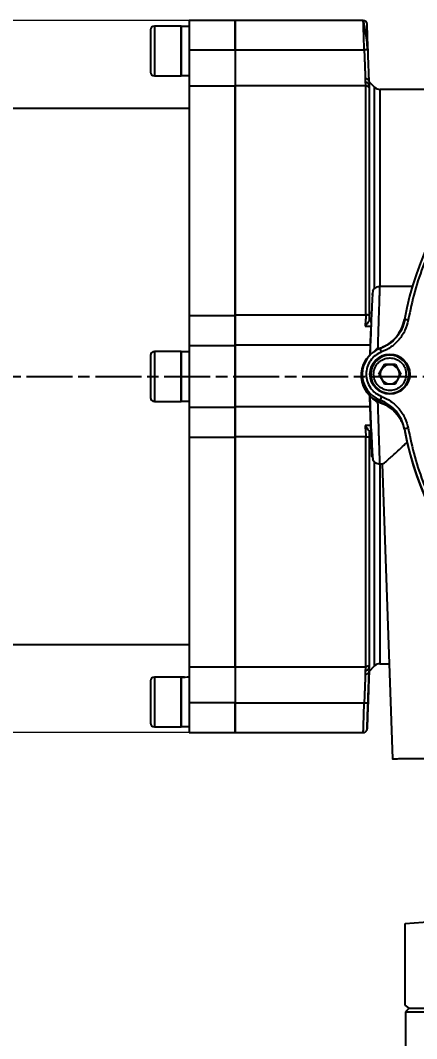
# Model space of a CAD drawing. Header units: millimetres. Extents: x 2016 to 4452, y 736 to 2459.
# Drawn here: x 3469 to 3572.5, y 2050 to 2315.9 of the extents above; entities that cross this region are included whole.
import ezdxf

# ---------------------------------------------------------------- set-up
doc = ezdxf.new("R2010")
doc.units = ezdxf.units.MM
doc.linetypes.add('AM_ISO08W050', pattern=[18, 12, -1.5, 3, -1.5])
doc.layers.add('AM_5', color=3, linetype='Continuous', lineweight=25)
doc.layers.add('AM_7', color=4, linetype='AM_ISO08W050', lineweight=25)
doc.styles.add('SLDTEXTSTYLE1', font='txt.shx', dxfattribs={"width": 0.7, "bigfont": 'gbcbig.shx'})
doc.dimstyles.new('SLDDIMSTYLE12$0', dxfattribs={"dimtxt": 12, "dimasz": 10, "dimexe": 0, "dimexo": 0.0625, "dimgap": 0.875, "dimtad": 1, "dimdec": 1, "dimlfac": 1.8, "dimrnd": 1e-09, "dimzin": 12, "dimdsep": 46, "dimtxsty": 'SLDTEXTSTYLE1', "dimcen": 0.09, "dimdle": 8.16, "dimclrd": 3, "dimclre": 3, "dimadec": 0, "dimazin": 3, "dimtfac": 1, "dimtdec": 1, "dimtofl": 0, "dimtmove": 0, "dimatfit": 3, "dimfxl": 0, "dimfrac": 2, "dimtolj": 1, "dimlwd": 5, "dimlwe": 5, "dimarcsym": 0})

# ---------------------------------------------------------------- blocks, each defined once
blk = doc.blocks.new('*D61')
at = {"layer": 'AM_5', "color": 3, "lineweight": 5, "transparency": 16777216}
blk.add_line((3513, 2315.93), (3343.79, 2315.93), dxfattribs=at)
at = {"layer": 'AM_5', "color": 3, "linetype": 'Continuous', "lineweight": 5, "transparency": 16777216}
for p, q in [((3343.79, 2305.93), (3343.79, 2139.93)), ((3513, 2129.93), (3343.79, 2129.93))]:
    blk.add_line(p, q, dxfattribs=at)
at = {"layer": 'AM_5', "color": 3, "transparency": 16777216}
for points in [[(3342.13, 2305.93), (3345.46, 2305.93), (3343.79, 2315.93)], [(3342.13, 2139.93), (3345.46, 2139.93), (3343.79, 2129.93)]]:
    blk.add_solid(points, dxfattribs=at)
at = {"layer": 'Defpoints', "color": 0, "transparency": 16777216}
for p in [(3513.07, 2315.93), (3343.79, 2129.93), (3513.07, 2129.93)]:
    blk.add_point(p, dxfattribs=at)
at = {"layer": 'AM_5', "color": 0, "transparency": 16777216, "insert": (3336.92, 2222.93), "char_height": 12, "attachment_point": 5, "rotation": 90, "style": 'SLDTEXTSTYLE1'}
blk.add_mtext('\\A1;186', dxfattribs=at)

msp = doc.modelspace()

# ---------------------------------------------------------------- linework, layer by layer
at = {"color": 7, "linetype": 'Continuous', "lineweight": 25}
for p, q in [((3510.967, 2314.428), (3503.967, 2314.428)), ((3503.967, 2314.428), (3503.967, 2307.928)), ((3510.967, 2314.428), (3510.967, 2307.928)), ((3513.067, 2314.368), (3510.967, 2314.368)), ((3510.967, 2301.488), (3510.967, 2314.368)), ((3525.067, 2315.928), (3513.067, 2315.928)), ((3513.067, 2315.928), (3513.067, 2308.209)), ((3525.067, 2308.209), (3525.067, 2315.928)), ((3558.543, 2315.908), (3525.067, 2315.908)), ((3558.732, 2315.071), (3558.506, 2315.768)), ((3503.967, 2307.928), (3503.967, 2301.428)), ((3510.967, 2307.928), (3510.967, 2301.428)), ((3513.067, 2308.209), (3525.067, 2308.209)), ((3513.067, 2308.209), (3513.067, 2298.773)), ((3525.067, 2308.209), (3525.067, 2298.773)), ((3525.067, 2308.206), (3558.779, 2308.205)), ((3503.967, 2301.428), (3510.967, 2301.428)), ((3525.067, 2298.773), (3513.067, 2298.773)), ((3559.201, 2298.787), (3525.067, 2298.787)), ((3559.067, 2299.746), (3559.201, 2298.787)), ((3560.068, 2298.788), (3559.998, 2299.185)), ((3560.067, 2299.925), (3560.067, 2298.863)), ((3561.482, 2298.494), (3560.067, 2299.908)), ((3560.067, 2298.863), (3560.067, 2298.297)), ((3576.032, 2297.908), (3562.896, 2297.908)), ((3513.067, 2292.928), (3372.067, 2292.929)), ((3571.328, 2246.386), (3562.812, 2246.386)), ((3560.661, 2240.095), (3560.635, 2239.347)), ((3560.661, 2240.104), (3560.661, 2240.095)), ((3513.067, 2238.861), (3525.067, 2238.861)), ((3513.067, 2238.861), (3513.067, 2230.923)), ((3525.067, 2239.014), (3559.201, 2239.003)), ((3525.067, 2238.861), (3525.067, 2231.274)), ((3560.051, 2237.416), (3560.067, 2237.443)), ((3560.567, 2237.416), (3560.051, 2237.416)), ((3560.067, 2238.899), (3560.067, 2237.443)), ((3560.067, 2237.443), (3560.546, 2237.807)), ((3560.581, 2237.795), (3560.553, 2237.001)), ((3560.581, 2237.808), (3560.581, 2237.795)), ((3559.073, 2236.067), (3560.571, 2236.067)), ((3560.461, 2234.38), (3560.254, 2228.46)), ((3560.489, 2235.166), (3560.461, 2234.38)), ((3560.489, 2235.184), (3560.489, 2235.166)), ((3510.967, 2229.428), (3503.967, 2229.428)), ((3503.967, 2229.428), (3503.967, 2216.428)), ((3510.967, 2229.428), (3510.967, 2216.428)), ((3513.067, 2229.368), (3510.967, 2229.368)), ((3510.967, 2216.488), (3510.967, 2229.368)), ((3525.067, 2230.923), (3513.067, 2230.923)), ((3513.067, 2230.923), (3513.067, 2214.933)), ((3560.346, 2231.086), (3525.067, 2231.086)), ((3525.067, 2214.933), (3525.067, 2230.923)), ((3562.294, 2230.194), (3562.822, 2230.349)), ((3562.77, 2230.14), (3563.002, 2230.267)), ((3562.822, 2230.349), (3563.549, 2230.58)), ((3564.046, 2226.015), (3562.603, 2223.515)), ((3563.325, 2224.758), (3564.046, 2226.008)), ((3566.933, 2226.015), (3564.046, 2226.015)), ((3564.046, 2226.008), (3564.046, 2226.015)), ((3564.046, 2226.008), (3565.49, 2226.008)), ((3565.49, 2226.008), (3566.933, 2226.008)), ((3568.376, 2223.515), (3566.933, 2226.015)), ((3566.933, 2226.008), (3566.933, 2226.015)), ((3566.933, 2226.008), (3567.655, 2224.758)), ((3558.29, 2223.517), (3558.29, 2223.483)), ((3560.49, 2223.513), (3560.49, 2223.502)), ((3562.603, 2223.515), (3564.046, 2221.015)), ((3562.605, 2223.512), (3563.325, 2224.758)), ((3566.933, 2221.015), (3568.376, 2223.515)), ((3567.655, 2224.758), (3568.375, 2223.512)), ((3570.49, 2223.502), (3570.49, 2223.513)), ((3558.067, 2223.219), (3558.067, 2223.146)), ((3564.046, 2221.015), (3566.933, 2221.015)), ((3503.967, 2216.428), (3510.967, 2216.428)), ((3510.967, 2216.488), (3513.067, 2216.488)), ((3562.847, 2216.012), (3562.29, 2216.171)), ((3562.886, 2216.142), (3562.847, 2216.012)), ((3563.484, 2215.818), (3562.847, 2216.012)), ((3562.958, 2216.743), (3562.958, 2216.777)), ((3563.002, 2216.099), (3563.002, 2216.171)), ((3513.067, 2214.933), (3525.067, 2214.933)), ((3513.067, 2214.933), (3513.067, 2206.995)), ((3525.067, 2215.096), (3560.345, 2215.095)), ((3525.067, 2214.933), (3525.067, 2206.995)), ((3560.345, 2215.095), (3560.349, 2214.959)), ((3560.52, 2210.078), (3559.073, 2210.078)), ((3568.508, 2211.171), (3568.399, 2211.419)), ((3560.067, 2208.697), (3560.051, 2208.724)), ((3560.051, 2208.724), (3560.567, 2208.724)), ((3560.067, 2208.697), (3560.067, 2207.239)), ((3560.582, 2208.302), (3560.067, 2208.697)), ((3560.57, 2208.724), (3560.631, 2208.724)), ((3569.28, 2209.204), (3569.28, 2209.171)), ((3525.067, 2206.995), (3513.067, 2206.995)), ((3559.201, 2207.137), (3525.067, 2207.134)), ((3562.8, 2200.095), (3563.576, 2200.095)), ((3563.508, 2200.14), (3566.198, 2123.091)), ((3372.067, 2152.929), (3513.067, 2152.928)), ((3513.067, 2147.084), (3513.066, 2137.648)), ((3513.067, 2147.084), (3525.066, 2147.084)), ((3525.066, 2147.084), (3525.066, 2137.648)), ((3525.066, 2147.098), (3559.2, 2147.098)), ((3559.2, 2147.098), (3559.066, 2146.127)), ((3559.99, 2146.671), (3560.066, 2147.008)), ((3559.998, 2146.687), (3560.067, 2147.085)), ((3560.066, 2147.587), (3560.066, 2147.008)), ((3560.066, 2145.908), (3561.481, 2147.322)), ((3560.066, 2147.008), (3560.066, 2145.939)), ((3562.895, 2147.908), (3565.332, 2147.908)), ((3510.966, 2144.428), (3503.966, 2144.428)), ((3503.966, 2144.428), (3503.966, 2131.428)), ((3510.966, 2144.428), (3510.966, 2131.428)), ((3510.966, 2131.49), (3510.966, 2144.253)), ((3559.066, 2146.127), (3559.066, 2145.165)), ((3560.066, 2145.939), (3560.066, 2145.908)), ((3560.066, 2145.908), (3560.066, 2145.881)), ((3525.066, 2137.648), (3513.066, 2137.648)), ((3513.066, 2137.648), (3513.066, 2129.928)), ((3525.066, 2129.928), (3525.066, 2137.648)), ((3558.778, 2137.645), (3525.066, 2137.645)), ((3503.966, 2131.428), (3510.966, 2131.428)), ((3510.966, 2131.488), (3513.066, 2131.488)), ((3513.066, 2129.928), (3525.066, 2129.928)), ((3525.066, 2129.909), (3558.544, 2129.908)), ((3570.567, 2057.989), (3569.567, 2056.989)), ((3569.567, 2056.989), (3569.567, 2028.989)), ((3569.567, 2056.989), (3726.567, 2056.989)), ((3570.567, 2057.989), (3648.067, 2057.989))]:
    msp.add_line(p, q, dxfattribs=at)
at = {"linetype": 'ByBlock'}
for p, q in [((3569.512, 2080.032), (3583.569, 2081.125)), ((3569.512, 2058.735), (3569.512, 2080.032)), ((3570.567, 2057.989), (3569.512, 2058.735))]:
    msp.add_line(p, q, dxfattribs=at)
at = {"color": 7, "linetype": 'Continuous', "lineweight": 25, "flags": 128}
for points in [[(3559.067, 2300.702), (3559.067, 2300.568), (3559.067, 2300.439), (3559.067, 2300.313), (3559.067, 2300.192), (3559.067, 2300.074), (3559.067, 2299.96), (3559.067, 2299.851), (3559.067, 2299.746)], [(3513.067, 2298.773), (3513.067, 2297.514), (3513.067, 2295.91), (3513.067, 2293.969), (3513.067, 2291.698), (3513.067, 2289.11), (3513.067, 2286.215), (3513.067, 2283.027), (3513.067, 2279.561), (3513.067, 2275.833), (3513.067, 2271.861), (3513.067, 2267.662), (3513.067, 2263.255), (3513.067, 2258.663), (3513.067, 2253.905), (3513.067, 2249.003), (3513.067, 2243.981), (3513.067, 2238.861)], [(3525.067, 2238.861), (3525.067, 2243.981), (3525.067, 2249.003), (3525.067, 2253.905), (3525.067, 2258.663), (3525.067, 2263.255), (3525.067, 2267.662), (3525.067, 2271.861), (3525.067, 2275.833), (3525.067, 2279.561), (3525.067, 2283.027), (3525.067, 2286.215), (3525.067, 2289.11), (3525.067, 2291.698), (3525.067, 2293.969), (3525.067, 2295.91), (3525.067, 2297.514), (3525.067, 2298.773)], [(3559.201, 2239.003), (3559.201, 2244.12), (3559.201, 2249.139), (3559.201, 2254.036), (3559.201, 2258.789), (3559.201, 2263.377), (3559.201, 2267.777), (3559.201, 2271.969), (3559.201, 2275.934), (3559.201, 2279.654), (3559.201, 2283.111), (3559.201, 2286.29), (3559.201, 2289.176), (3559.201, 2291.754), (3559.201, 2294.014), (3559.201, 2295.946), (3559.201, 2297.539), (3559.201, 2298.787)], [(3560.067, 2298.297), (3560.067, 2297.057), (3560.067, 2295.474), (3560.067, 2293.556), (3560.067, 2291.31), (3560.067, 2288.748), (3560.067, 2285.881), (3560.067, 2282.723), (3560.067, 2279.288), (3560.067, 2275.592), (3560.067, 2271.652), (3560.067, 2267.487), (3560.067, 2263.116), (3560.067, 2258.558), (3560.067, 2253.835), (3560.067, 2248.97), (3560.067, 2243.983), (3560.067, 2238.899)], [(3561.481, 2245.887), (3561.481, 2248.569), (3561.481, 2253.356), (3561.481, 2258.002), (3561.481, 2262.484), (3561.481, 2266.782), (3561.481, 2270.876), (3561.481, 2274.747), (3561.481, 2278.377), (3561.481, 2281.748), (3561.481, 2284.846), (3561.481, 2287.655), (3561.481, 2290.164), (3561.482, 2292.359), (3561.482, 2294.231), (3561.482, 2295.771), (3561.482, 2296.972), (3561.482, 2297.829), (3561.482, 2298.337), (3561.482, 2298.494)], [(3562.896, 2297.908), (3562.896, 2297.864), (3562.896, 2297.512), (3562.896, 2296.812), (3562.896, 2295.766), (3562.896, 2294.38), (3562.896, 2292.659), (3562.896, 2290.612), (3562.896, 2288.248), (3562.896, 2285.579), (3562.896, 2282.617), (3562.896, 2279.376), (3562.896, 2275.87), (3562.896, 2272.117), (3562.896, 2268.134), (3562.896, 2263.939), (3562.896, 2259.553), (3562.896, 2254.995), (3562.895, 2250.287), (3562.895, 2246.386)], [(3513.067, 2206.995), (3513.067, 2201.876), (3513.067, 2196.854), (3513.067, 2191.952), (3513.067, 2187.194), (3513.067, 2182.601), (3513.067, 2178.195), (3513.067, 2173.996), (3513.067, 2170.023), (3513.067, 2166.295), (3513.067, 2162.83), (3513.067, 2159.642), (3513.067, 2156.747), (3513.067, 2154.158), (3513.067, 2151.888), (3513.067, 2149.946), (3513.067, 2148.343), (3513.067, 2147.084)], [(3525.066, 2147.084), (3525.066, 2148.343), (3525.066, 2149.946), (3525.066, 2151.888), (3525.067, 2154.158), (3525.067, 2156.747), (3525.067, 2159.642), (3525.067, 2162.829), (3525.067, 2166.295), (3525.067, 2170.023), (3525.067, 2173.996), (3525.067, 2178.195), (3525.067, 2182.601), (3525.067, 2187.194), (3525.067, 2191.952), (3525.067, 2196.854), (3525.067, 2201.876), (3525.067, 2206.995)], [(3559.2, 2147.098), (3559.2, 2148.368), (3559.2, 2149.982), (3559.201, 2151.934), (3559.201, 2154.215), (3559.201, 2156.813), (3559.201, 2159.717), (3559.201, 2162.914), (3559.201, 2166.388), (3559.201, 2170.124), (3559.201, 2174.104), (3559.201, 2178.31), (3559.201, 2182.723), (3559.201, 2187.321), (3559.201, 2192.084), (3559.201, 2196.989), (3559.201, 2202.015), (3559.201, 2207.137)], [(3560.067, 2207.239), (3560.067, 2202.15), (3560.067, 2197.157), (3560.067, 2192.283), (3560.067, 2187.55), (3560.067, 2182.982), (3560.067, 2178.598), (3560.067, 2174.419), (3560.067, 2170.465), (3560.067, 2166.753), (3560.067, 2163.301), (3560.067, 2160.125), (3560.067, 2157.24), (3560.067, 2154.658), (3560.067, 2152.392), (3560.066, 2150.453), (3560.066, 2148.848), (3560.066, 2147.587)], [(3561.481, 2147.322), (3561.481, 2147.322), (3561.481, 2147.501), (3561.481, 2148.031), (3561.481, 2148.909), (3561.481, 2150.132), (3561.481, 2151.693), (3561.481, 2153.586), (3561.481, 2155.801), (3561.481, 2158.328), (3561.481, 2161.156), (3561.481, 2164.271), (3561.481, 2167.659), (3561.481, 2171.305), (3561.481, 2175.19), (3561.481, 2179.297), (3561.481, 2183.608), (3561.481, 2188.101), (3561.481, 2192.756), (3561.481, 2197.552), (3561.481, 2200.577)], [(3562.895, 2200.056), (3562.895, 2195.828), (3562.895, 2191.112), (3562.895, 2186.544), (3562.895, 2182.146), (3562.895, 2177.939), (3562.895, 2173.942), (3562.895, 2170.174), (3562.895, 2166.652), (3562.895, 2163.394), (3562.895, 2160.414), (3562.895, 2157.726), (3562.895, 2155.343), (3562.895, 2153.276), (3562.895, 2151.534), (3562.895, 2150.127), (3562.895, 2149.059), (3562.895, 2148.337), (3562.895, 2147.964), (3562.895, 2147.908)]]:
    msp.add_lwpolyline(points, dxfattribs=at)
at = {"color": 7, "linetype": 'Continuous', "lineweight": 25}
msp.add_circle((3565.49, 2223.519), 5.2, dxfattribs=at)
for centre, radius, start, end in [((3503.967, 2313.428), 1, 89.99969, 179.99969), ((3558.543, 2314.908), 1, 1.99976, 89.99975), ((3503.967, 2302.428), 1, 179.99969, 269.99969), ((3647.989, 2223.517), 80, 100.30604, 169.69383), ((3562.896, 2299.908), 2, 224.99969, 269.99969), ((3559.442, 2239.619), 10, 290.58663, 349.69385), ((3548.783, 2120.92), 118.693, 79.57321, 80.05575), ((3503.967, 2228.428), 1, 89.99969, 179.99969), ((3565.49, 2223.517), 7.2, 110.58661, 179.99981), ((3565.49, 2223.502), 5.2, 0.00011, 179.99974), ((3254.182, 2113.479), 330.121, 20.5433, 20.71651), ((3565.49, 2223.513), 5, 359.99978, 179.99975), ((3565.49, 2223.508), 2.5, 89.99966, 149.9996), ((3565.49, 2223.508), 2.5, 29.99978, 89.99971), ((3565.49, 2223.517), 7.2, 179.99987, 249.41339), ((3565.49, 2223.513), 5, 179.99995, 359.99959), ((3565.49, 2223.502), 5, 179.99995, 359.99959), ((3565.49, 2223.508), 2.5, 149.99962, 207.09742), ((3565.49, 2223.508), 2.5, 332.90197, 29.99975), ((3565.567, 2223.146), 7.5, 179.99988, 250.00153), ((3565.49, 2223.508), 2.5, 212.9021, 265.89476), ((3565.49, 2223.508), 2.5, 274.10462, 327.09726), ((3503.967, 2217.428), 1, 179.99969, 269.99969), ((3876.858, 2099.676), 335.031, 159.37056, 159.54192), ((3559.442, 2207.415), 10, 10.30615, 69.41337), ((3559.582, 2206.702), 10, 28.14855, 70.0015), ((3591.313, 2092.234), 119.028, 100.18577, 100.66732), ((3647.989, 2223.517), 80, 190.30617, 259.69396), ((3648.067, 2223.145), 80, 190.52799, 258.6349), ((3562.895, 2145.908), 2, 89.99969, 134.99969), ((3503.966, 2143.428), 1, 89.99969, 179.99969), ((3503.966, 2132.428), 1, 179.99969, 269.99969)]:
    msp.add_arc(centre, radius, start, end, dxfattribs=at)
for centre, start_param, end_param in [((3510.967, 2307.928), 4.712389, 4.9017857), ((3513.067, 2307.928), 4.6181163, 4.712389), ((3510.966, 2137.928), 1.4765235, 1.5707963), ((3513.066, 2137.928), 1.5707963, 1.760193)]:
    msp.add_ellipse(centre, major_axis=(11.154, 0), ratio=0.5773503, start_param=start_param, end_param=end_param, dxfattribs=at)
for points in [[(3525.067, 2315.908), (3525.067, 2315.795), (3525.067, 2315.57), (3525.067, 2313.804), (3525.067, 2311.265), (3525.067, 2309.226), (3525.067, 2308.206)], [(3525.067, 2308.206), (3525.067, 2307.102), (3525.067, 2304.895), (3525.067, 2302.017), (3525.067, 2299.777), (3525.067, 2299.117), (3525.067, 2298.787)], [(3525.067, 2298.787), (3525.067, 2298.212), (3525.067, 2297.063), (3525.067, 2294.463), (3525.067, 2291.249), (3525.067, 2287.387), (3525.067, 2282.93), (3525.067, 2277.915), (3525.067, 2272.39), (3525.067, 2266.405), (3525.067, 2260.018), (3525.067, 2253.283), (3525.067, 2246.277), (3525.067, 2241.435), (3525.067, 2239.014)], [(3560.067, 2298.863), (3560.052, 2298.978), (3560.022, 2299.21), (3559.791, 2299.502), (3559.46, 2299.706), (3559.198, 2299.732), (3559.067, 2299.746)], [(3560.067, 2298.297), (3560.018, 2298.368), (3559.919, 2298.509), (3559.706, 2298.664), (3559.463, 2298.767), (3559.289, 2298.78), (3559.201, 2298.787)], [(3525.067, 2231.086), (3525.067, 2231.229), (3525.067, 2231.516), (3525.067, 2233.291), (3525.067, 2235.825), (3525.067, 2237.951), (3525.067, 2239.014)], [(3560.067, 2238.899), (3560.018, 2238.914), (3559.919, 2238.945), (3559.706, 2238.977), (3559.463, 2238.999), (3559.288, 2239.002), (3559.201, 2239.003)], [(3569.414, 2237.836), (3569.192, 2236.997), (3568.748, 2235.319), (3567.288, 2233.137), (3565.376, 2231.338), (3563.793, 2230.624), (3563.002, 2230.267)], [(3525.067, 2231.086), (3525.067, 2230.937), (3525.067, 2230.64), (3525.067, 2228.783), (3525.067, 2226.181), (3525.067, 2223.108), (3525.067, 2220.032), (3525.067, 2217.422), (3525.067, 2215.554), (3525.067, 2215.248), (3525.067, 2215.096)], [(3525.067, 2207.134), (3525.067, 2208.198), (3525.067, 2210.325), (3525.067, 2212.866), (3525.067, 2214.651), (3525.067, 2214.947), (3525.067, 2215.096)], [(3525.067, 2207.134), (3525.067, 2204.71), (3525.067, 2199.863), (3525.067, 2192.845), (3525.067, 2186.095), (3525.067, 2179.691), (3525.067, 2173.686), (3525.067, 2168.139), (3525.067, 2163.1), (3525.067, 2158.617), (3525.067, 2154.727), (3525.066, 2151.484), (3525.066, 2148.853), (3525.066, 2147.683), (3525.066, 2147.098)], [(3559.201, 2207.137), (3559.288, 2207.139), (3559.463, 2207.141), (3559.706, 2207.163), (3559.919, 2207.195), (3560.017, 2207.224), (3560.067, 2207.239)], [(3525.066, 2147.098), (3525.066, 2146.763), (3525.066, 2146.094), (3525.066, 2143.843), (3525.066, 2140.958), (3525.066, 2138.749), (3525.066, 2137.645)], [(3559.066, 2146.127), (3559.197, 2146.141), (3559.458, 2146.168), (3559.798, 2146.368), (3559.926, 2146.57), (3559.99, 2146.671)], [(3560.066, 2147.587), (3560.017, 2147.516), (3559.918, 2147.375), (3559.706, 2147.22), (3559.462, 2147.117), (3559.288, 2147.104), (3559.2, 2147.098)]]:
    msp.add_open_spline(points, degree=3, dxfattribs=at)
for points, knots in [([(3559.427, 2315.36), (3559.386, 2315.432), (3559.293, 2315.594), (3559.06, 2315.751), (3558.781, 2315.825), (3558.597, 2315.785), (3558.506, 2315.765)], [0, 0, 0, 0, 0.2110006, 0.4756494, 0.740464, 1, 1, 1, 1]), ([(3558.779, 2308.205), (3558.749, 2309.208), (3558.696, 2310.962), (3558.632, 2312.992), (3558.591, 2314.352), (3558.564, 2315.256), (3558.546, 2315.81), (3558.544, 2315.876), (3558.543, 2315.908)], [0, 0, 0, 0, 0.2452809, 0.4288993, 0.5790518, 0.7242842, 0.8645993, 1, 1, 1, 1]), ([(3559.707, 2308.214), (3559.631, 2309.067), (3559.476, 2310.799), (3559.153, 2313.112), (3558.888, 2314.626), (3558.76, 2314.992), (3558.732, 2315.071)], [0, 0, 0, 0, 0.2966354, 0.6024529, 0.914745, 1, 1, 1, 1]), ([(3559.778, 2308.203), (3559.747, 2309.095), (3559.685, 2310.878), (3559.607, 2313.099), (3559.553, 2314.646), (3559.546, 2314.844), (3559.542, 2314.943)], [0, 0, 0, 0, 0.249886, 0.4997488, 0.7497519, 1, 1, 1, 1]), ([(3502.967, 2313.428), (3502.967, 2313.355), (3502.967, 2313.242), (3502.967, 2312.556), (3502.967, 2311.846), (3502.967, 2310.965), (3502.967, 2309.685), (3502.967, 2308.62), (3502.967, 2307.928)], [0, 0, 0, 0, 0.2394568, 0.3683607, 0.5, 0.6316393, 0.7605432, 1, 1, 1, 1]), ([(3502.967, 2307.928), (3502.967, 2307.237), (3502.967, 2306.172), (3502.967, 2304.892), (3502.967, 2304.011), (3502.967, 2303.301), (3502.967, 2302.615), (3502.967, 2302.502), (3502.967, 2302.428)], [0, 0, 0, 0, 0.2394568, 0.3683607, 0.5, 0.6316393, 0.7605432, 1, 1, 1, 1]), ([(3559.778, 2308.203), (3559.765, 2308.207), (3559.744, 2308.214), (3559.619, 2308.218), (3559.49, 2308.22), (3559.33, 2308.219), (3559.098, 2308.215), (3558.904, 2308.209), (3558.779, 2308.205)], [0, 0, 0, 0, 0.239471, 0.3683705, 0.5000015, 0.6316323, 0.7605311, 1, 1, 1, 1]), ([(3558.779, 2308.205), (3558.81, 2307.381), (3558.866, 2305.934), (3558.945, 2303.884), (3559.012, 2302.124), (3559.05, 2301.162), (3559.067, 2300.702)], [0, 0, 0, 0, 0.2851739, 0.500074, 0.7610217, 1, 1, 1, 1]), ([(3560.068, 2299.925), (3560.049, 2300.457), (3560.012, 2301.527), (3559.94, 2303.564), (3559.862, 2305.815), (3559.806, 2307.409), (3559.778, 2308.203)], [0, 0, 0, 0, 0.2485215, 0.4999911, 0.7509557, 1, 1, 1, 1]), ([(3560.067, 2299.925), (3560.062, 2299.98), (3560.052, 2300.087), (3559.988, 2300.242), (3559.904, 2300.359), (3559.824, 2300.439), (3559.778, 2300.476), (3559.747, 2300.499), (3559.653, 2300.568), (3559.432, 2300.682), (3559.195, 2300.695), (3559.067, 2300.702)], [0, 0, 0, 0, 0.13274928, 0.2587097, 0.38346285, 0.46187539, 0.50802694, 0.51153962, 0.54269826, 0.7552829, 1, 1, 1, 1]), ([(3633.856, 2301.244), (3631.36, 2300.718), (3626.323, 2299.656), (3618.946, 2297.117), (3611.704, 2293.848), (3604.725, 2289.785), (3598.122, 2284.973), (3592.028, 2279.481), (3586.535, 2273.387), (3581.724, 2266.784), (3577.661, 2259.805), (3574.392, 2252.563), (3571.853, 2245.186), (3570.791, 2240.149), (3570.264, 2237.653)], [0, 0, 0, 0, 0.0799588, 0.1613715, 0.2441424, 0.3288926, 0.4142166, 0.5, 0.5857784, 0.6711024, 0.7558576, 0.8386237, 0.9200388, 1, 1, 1, 1]), ([(3561.098, 2245.269), (3561.084, 2245.305), (3561.043, 2245.417), (3560.961, 2244.488), (3560.848, 2242.591), (3560.719, 2239.757), (3560.574, 2236.185), (3560.428, 2232.338), (3560.329, 2229.599), (3560.286, 2228.387)], [0, 0, 0, 0, 0.0766683, 0.2378832, 0.398102, 0.5574825, 0.7161906, 0.8743952, 1, 1, 1, 1]), ([(3562.878, 2246.385), (3562.691, 2246.376), (3562.303, 2246.358), (3561.75, 2246.113), (3561.267, 2245.717), (3561.071, 2245.352), (3560.973, 2245.171)], [0, 0, 0, 0, 0.2341083, 0.485653, 0.7448761, 1, 1, 1, 1]), ([(3562.812, 2246.386), (3562.81, 2246.336), (3562.807, 2246.234), (3562.782, 2245.464), (3562.749, 2244.453), (3562.713, 2243.324), (3562.665, 2241.818), (3562.6, 2239.809), (3562.515, 2237.149), (3562.413, 2233.934), (3562.334, 2231.469), (3562.294, 2230.194)], [0, 0, 0, 0, 0.1217334, 0.2456529, 0.3295313, 0.4143849, 0.5002146, 0.6112196, 0.7315209, 0.8611156, 1, 1, 1, 1]), ([(3560.833, 2244.475), (3560.836, 2244.492), (3560.848, 2244.554), (3560.897, 2244.229), (3560.933, 2243.992)], [0, 0, 0, 0, 0.272533, 1, 1, 1, 1]), ([(3559.201, 2239.003), (3559.189, 2238.601), (3559.168, 2237.895), (3559.092, 2237.057), (3559.064, 2236.481), (3559.07, 2236.196), (3559.073, 2236.067)], [0, 0, 0, 0, 0.39272652, 0.69002655, 0.85917042, 1, 1, 1, 1]), ([(3560.051, 2237.416), (3559.927, 2237.244), (3559.648, 2236.857), (3559.279, 2236.349), (3559.073, 2236.067)], [0, 0, 0, 0, 0.4434973, 1, 1, 1, 1]), ([(3570.264, 2237.653), (3570.031, 2236.75), (3569.556, 2234.913), (3567.971, 2232.499), (3565.879, 2230.509), (3564.156, 2229.714), (3563.31, 2229.323)], [0, 0, 0, 0, 0.24579633, 0.5, 0.75420367, 1, 1, 1, 1]), ([(3563.31, 2229.323), (3562.756, 2229.059), (3561.622, 2228.518), (3560.313, 2227.1), (3559.475, 2225.383), (3559.199, 2223.519), (3559.475, 2221.655), (3560.313, 2219.938), (3561.622, 2218.52), (3562.756, 2217.979), (3563.31, 2217.715)], [0, 0, 0, 0, 0.122089, 0.25, 0.377911, 0.5, 0.622089, 0.75, 0.877911, 1, 1, 1, 1]), ([(3561.42, 2229.399), (3561.532, 2229.547), (3561.774, 2229.867), (3562.112, 2230.08), (3562.294, 2230.194)], [0, 0, 0, 0, 0.4647089, 1, 1, 1, 1]), ([(3502.967, 2228.428), (3502.967, 2228.355), (3502.967, 2228.242), (3502.967, 2227.556), (3502.967, 2226.846), (3502.967, 2225.965), (3502.967, 2224.685), (3502.967, 2222.928), (3502.967, 2221.172), (3502.967, 2219.892), (3502.967, 2219.011), (3502.967, 2218.301), (3502.967, 2217.615), (3502.967, 2217.502), (3502.967, 2217.428)], [0, 0, 0, 0, 0.1197284, 0.1841803, 0.25, 0.3158197, 0.3802716, 0.5, 0.6197284, 0.6841803, 0.75, 0.8158197, 0.8802716, 1, 1, 1, 1]), ([(3563.002, 2216.171), (3562.308, 2216.496), (3560.919, 2217.146), (3559.33, 2218.858), (3558.302, 2220.925), (3557.946, 2223.223), (3558.315, 2225.496), (3559.149, 2227.355), (3560.04, 2228.198), (3560.375, 2228.515)], [0, 0, 0, 0, 0.1514487, 0.3028974, 0.4543462, 0.6057949, 0.7572436, 0.9086923, 1, 1, 1, 1]), ([(3561.24, 2223.515), (3561.296, 2224.049), (3561.384, 2224.872), (3561.914, 2225.862), (3562.462, 2226.541), (3563.143, 2227.094), (3564.133, 2227.607), (3565.49, 2227.867), (3566.847, 2227.607), (3567.836, 2227.093), (3568.517, 2226.541), (3569.066, 2225.861), (3569.596, 2224.872), (3569.683, 2224.049), (3569.74, 2223.515)], [0, 0, 0, 0, 0.1197284, 0.1841803, 0.25, 0.3158197, 0.3802716, 0.5, 0.6197284, 0.6841803, 0.75, 0.8158197, 0.8802716, 1, 1, 1, 1]), ([(3569.74, 2223.515), (3569.683, 2222.98), (3569.595, 2222.158), (3569.066, 2221.168), (3568.517, 2220.488), (3567.836, 2219.936), (3566.847, 2219.423), (3565.49, 2219.162), (3564.133, 2219.423), (3563.143, 2219.936), (3562.462, 2220.488), (3561.914, 2221.168), (3561.384, 2222.158), (3561.296, 2222.98), (3561.24, 2223.515)], [0, 0, 0, 0, 0.1197284, 0.1841803, 0.25, 0.3158197, 0.3802716, 0.5, 0.6197284, 0.6841803, 0.75, 0.8158197, 0.8802716, 1, 1, 1, 1]), ([(3560.248, 2217.948), (3560.271, 2217.305), (3560.334, 2215.488), (3560.431, 2212.702), (3560.536, 2209.696), (3560.627, 2207.096), (3560.701, 2204.96), (3560.756, 2203.361), (3560.792, 2202.339), (3560.806, 2201.931), (3560.798, 2202.14), (3560.769, 2202.971), (3560.719, 2204.389), (3560.65, 2206.359), (3560.564, 2208.823), (3560.464, 2211.692), (3560.388, 2213.87), (3560.349, 2214.959)], [0, 0, 0, 0, 0.0375957, 0.1063366, 0.1750804, 0.243824, 0.3125667, 0.3813092, 0.4500521, 0.518795, 0.587537, 0.6562791, 0.7250226, 0.7937664, 0.8625103, 0.9312548, 1, 1, 1, 1]), ([(3560.345, 2215.095), (3560.339, 2215.251), (3560.328, 2215.572), (3560.288, 2216.742), (3560.254, 2217.705), (3560.251, 2217.793)], [0, 0, 0, 0, 0.4620596, 0.9510913, 1, 1, 1, 1]), ([(3560.486, 2211.093), (3560.484, 2211.14), (3560.482, 2211.211), (3560.467, 2211.634), (3560.449, 2212.15), (3560.424, 2212.843), (3560.396, 2213.671), (3560.369, 2214.45), (3560.342, 2215.229), (3560.314, 2216.056), (3560.289, 2216.746), (3560.271, 2217.26), (3560.256, 2217.679), (3560.254, 2217.748), (3560.252, 2217.793)], [0, 0, 0, 0, 0.1213599, 0.1847896, 0.2498693, 0.3550213, 0.4225846, 0.5, 0.5774194, 0.644984, 0.7501306, 0.8152129, 0.8786435, 1, 1, 1, 1]), ([(3562.29, 2216.171), (3562.118, 2216.285), (3561.763, 2216.52), (3561.428, 2216.867), (3561.326, 2217.101), (3561.312, 2217.133)], [0, 0, 0, 0, 0.44903943, 0.92413199, 1, 1, 1, 1]), ([(3562.29, 2216.171), (3562.329, 2214.948), (3562.404, 2212.582), (3562.492, 2209.793), (3562.56, 2207.692), (3562.609, 2206.143), (3562.663, 2204.459), (3562.716, 2202.784), (3562.762, 2201.329), (3562.79, 2200.447), (3562.803, 2200.059), (3562.8, 2200.13), (3562.8, 2200.145)], [0, 0, 0, 0, 0.1340749, 0.2594439, 0.3382255, 0.41313, 0.4841574, 0.6085038, 0.7306346, 0.850552, 0.9682583, 1, 1, 1, 1]), ([(3563.002, 2216.171), (3563.794, 2215.814), (3565.377, 2215.101), (3567.282, 2213.299), (3568.629, 2211.337), (3569.021, 2209.904), (3569.185, 2209.308)], [0, 0, 0, 0, 0.2693299, 0.5386597, 0.8079896, 1, 1, 1, 1]), ([(3563.31, 2217.715), (3564.156, 2217.324), (3565.879, 2216.529), (3567.971, 2214.539), (3569.556, 2212.125), (3570.031, 2210.288), (3570.264, 2209.385)], [0, 0, 0, 0, 0.24579633, 0.5, 0.75420367, 1, 1, 1, 1]), ([(3559.073, 2210.078), (3559.07, 2209.899), (3559.063, 2209.436), (3559.151, 2208.471), (3559.182, 2207.648), (3559.201, 2207.137)], [0, 0, 0, 0, 0.1942422, 0.5006255, 1, 1, 1, 1]), ([(3559.073, 2210.078), (3559.277, 2209.798), (3559.646, 2209.289), (3559.926, 2208.899), (3560.051, 2208.724)], [0, 0, 0, 0, 0.5512851, 1, 1, 1, 1]), ([(3560.609, 2209.285), (3560.642, 2208.434), (3560.725, 2206.369), (3560.838, 2203.902), (3560.949, 2202.001), (3561.03, 2201.075), (3561.072, 2201.179), (3561.085, 2201.214)], [0, 0, 0, 0, 0.1663905, 0.4035453, 0.6419371, 0.881799, 1, 1, 1, 1]), ([(3570.264, 2209.385), (3570.791, 2206.889), (3571.853, 2201.852), (3574.392, 2194.475), (3577.661, 2187.233), (3581.723, 2180.254), (3586.535, 2173.651), (3592.028, 2167.557), (3598.121, 2162.065), (3604.724, 2157.253), (3611.703, 2153.191), (3618.945, 2149.921), (3626.322, 2147.383), (3631.36, 2146.32), (3633.856, 2145.794)], [0, 0, 0, 0, 0.0799588, 0.1613715, 0.2441424, 0.3288926, 0.4142166, 0.5, 0.5857784, 0.6711024, 0.7558576, 0.8386237, 0.9200388, 1, 1, 1, 1]), ([(3563.576, 2200.121), (3563.587, 2200.114), (3563.627, 2200.089), (3563.917, 2200.28), (3564.453, 2200.694), (3565.244, 2201.37), (3566.284, 2202.296), (3567.615, 2203.514), (3568.904, 2204.708), (3569.809, 2205.558), (3570.114, 2205.844)], [0, 0, 0, 0, 0.0472969, 0.1728497, 0.3043941, 0.4397908, 0.5874926, 0.7427969, 0.9134319, 1, 1, 1, 1]), ([(3560.923, 2202.443), (3560.887, 2202.2), (3560.84, 2201.881), (3560.828, 2201.957), (3560.825, 2201.975)], [0, 0, 0, 0, 0.7636811, 1, 1, 1, 1]), ([(3560.963, 2201.312), (3561.06, 2201.131), (3561.256, 2200.765), (3561.739, 2200.369), (3562.292, 2200.124), (3562.68, 2200.105), (3562.867, 2200.096)], [0, 0, 0, 0, 0.2550203, 0.5141547, 0.7657096, 1, 1, 1, 1]), ([(3559.066, 2145.165), (3559.049, 2144.703), (3559.012, 2143.737), (3558.944, 2141.972), (3558.865, 2139.917), (3558.809, 2138.47), (3558.778, 2137.645)], [0, 0, 0, 0, 0.2388489, 0.4999327, 0.7148242, 1, 1, 1, 1]), ([(3559.066, 2145.165), (3559.164, 2145.17), (3559.341, 2145.18), (3559.577, 2145.262), (3559.807, 2145.397), (3559.973, 2145.585), (3560.054, 2145.782), (3560.063, 2145.892), (3560.066, 2145.939)], [0, 0, 0, 0, 0.1874448, 0.3409821, 0.4929365, 0.7407612, 0.8890397, 1, 1, 1, 1]), ([(3559.777, 2137.643), (3559.806, 2138.462), (3559.862, 2140.067), (3559.94, 2142.314), (3560.011, 2144.334), (3560.048, 2145.402), (3560.067, 2145.939)], [0, 0, 0, 0, 0.2568471, 0.5031719, 0.7503964, 1, 1, 1, 1]), ([(3560.066, 2145.881), (3560.048, 2145.368), (3560.012, 2144.342), (3559.944, 2142.383), (3559.865, 2140.127), (3559.807, 2138.472), (3559.777, 2137.613)], [0, 0, 0, 0, 0.2403635, 0.4802116, 0.7299606, 1, 1, 1, 1]), ([(3502.966, 2143.428), (3502.966, 2143.355), (3502.966, 2143.242), (3502.966, 2142.556), (3502.966, 2141.846), (3502.966, 2140.965), (3502.966, 2139.685), (3502.966, 2138.62), (3502.966, 2137.928)], [0, 0, 0, 0, 0.2394568, 0.3683607, 0.5, 0.6316393, 0.7605432, 1, 1, 1, 1]), ([(3502.966, 2137.928), (3502.966, 2137.237), (3502.966, 2136.172), (3502.966, 2134.892), (3502.966, 2134.011), (3502.966, 2133.301), (3502.966, 2132.615), (3502.966, 2132.502), (3502.966, 2132.428)], [0, 0, 0, 0, 0.2394568, 0.3683607, 0.5, 0.6316393, 0.7605432, 1, 1, 1, 1]), ([(3525.066, 2137.645), (3525.066, 2136.628), (3525.066, 2134.593), (3525.066, 2131.999), (3525.066, 2130.402), (3525.066, 2129.717), (3525.066, 2129.911), (3525.066, 2129.912)], [0, 0, 0, 0, 0.24965667, 0.49931334, 0.74897002, 0.99862669, 1, 1, 1, 1]), ([(3558.544, 2129.954), (3558.543, 2129.943), (3558.542, 2129.901), (3558.553, 2130.295), (3558.586, 2131.343), (3558.639, 2133.121), (3558.706, 2135.286), (3558.752, 2136.787), (3558.778, 2137.645)], [0, 0, 0, 0, 0.0507582, 0.1966055, 0.4050787, 0.6314078, 0.7892811, 1, 1, 1, 1]), ([(3559.777, 2137.643), (3559.764, 2137.639), (3559.743, 2137.634), (3559.618, 2137.63), (3559.489, 2137.63), (3559.329, 2137.631), (3559.097, 2137.635), (3558.904, 2137.641), (3558.778, 2137.645)], [0, 0, 0, 0, 0.2394737, 0.3683715, 0.5, 0.6316285, 0.7605263, 1, 1, 1, 1]), ([(3559.777, 2137.613), (3559.746, 2136.721), (3559.684, 2134.938), (3559.606, 2132.7), (3559.553, 2131.213), (3559.535, 2130.699), (3559.554, 2131.231), (3559.606, 2132.729), (3559.684, 2134.972), (3559.746, 2136.753), (3559.777, 2137.643)], [0, 0, 0, 0, 0.12511321, 0.25020382, 0.37530181, 0.50039159, 0.6254154, 0.75032601, 0.87515536, 1, 1, 1, 1]), ([(3559.613, 2132.918), (3559.613, 2132.925), (3559.631, 2133.427), (3559.689, 2135.092), (3559.749, 2136.793), (3559.777, 2137.613)], [0, 0, 0, 0, 0.0074222, 0.5212583, 1, 1, 1, 1]), ([(3558.5, 2129.909), (3558.575, 2129.912), (3558.721, 2129.917), (3558.945, 2129.999), (3559.124, 2130.114), (3559.247, 2130.228), (3559.324, 2130.314), (3559.388, 2130.402), (3559.438, 2130.485), (3559.567, 2130.753), (3559.519, 2130.869), (3559.568, 2131.404), (3559.597, 2132.373), (3559.613, 2132.918)], [0, 0, 0, 0, 0.0475591, 0.0923752, 0.1307592, 0.147079, 0.161791, 0.1758924, 0.1909925, 0.2088499, 0.3792668, 0.6505862, 1, 1, 1, 1]), ([(3566.198, 2123.091), (3566.198, 2123.091), (3566.088, 2123.094), (3566.471, 2123.099), (3567.395, 2123.107), (3569.024, 2123.114), (3571.206, 2123.12), (3573.897, 2123.126), (3577.006, 2123.13), (3580.438, 2123.134), (3584.082, 2123.135), (3587.825, 2123.136), (3591.548, 2123.135), (3595.134, 2123.133), (3598.468, 2123.129), (3601.451, 2123.124), (3603.972, 2123.118), (3606.009, 2123.111), (3606.858, 2123.106), (3607.283, 2123.104)], [0, 0, 0, 0, 0.00002617, 0.06252453, 0.1250229, 0.18752126, 0.25001962, 0.31251799, 0.37501635, 0.43751472, 0.50001308, 0.56251145, 0.62500981, 0.68750818, 0.75000654, 0.81250491, 0.87500327, 0.93750164, 1, 1, 1, 1])]:
    msp.add_open_spline(points, degree=3, knots=knots, dxfattribs=at)
at = {"layer": 'AM_7'}
msp.add_line((3362.567, 2222.928), (4000.784, 2222.928), dxfattribs=at)

# ---------------------------------------------------------------- dimensions: what is measured, and where the dimension line sits
at = {"layer": 'AM_5'}
dim = msp.add_linear_dim(base=(3343.792, 2129.928), p1=(3513.067, 2315.928), p2=(3513.066, 2129.928), angle=90, dimstyle='SLDDIMSTYLE12$0', override={"dimlfac": 1, "dimpost": ''}, dxfattribs=at)
dim.commit()
dim.dimension.update_dxf_attribs({"geometry": '*D61', "text_midpoint": (3336.917, 2222.928)})

doc.saveas('drawing.dxf')
